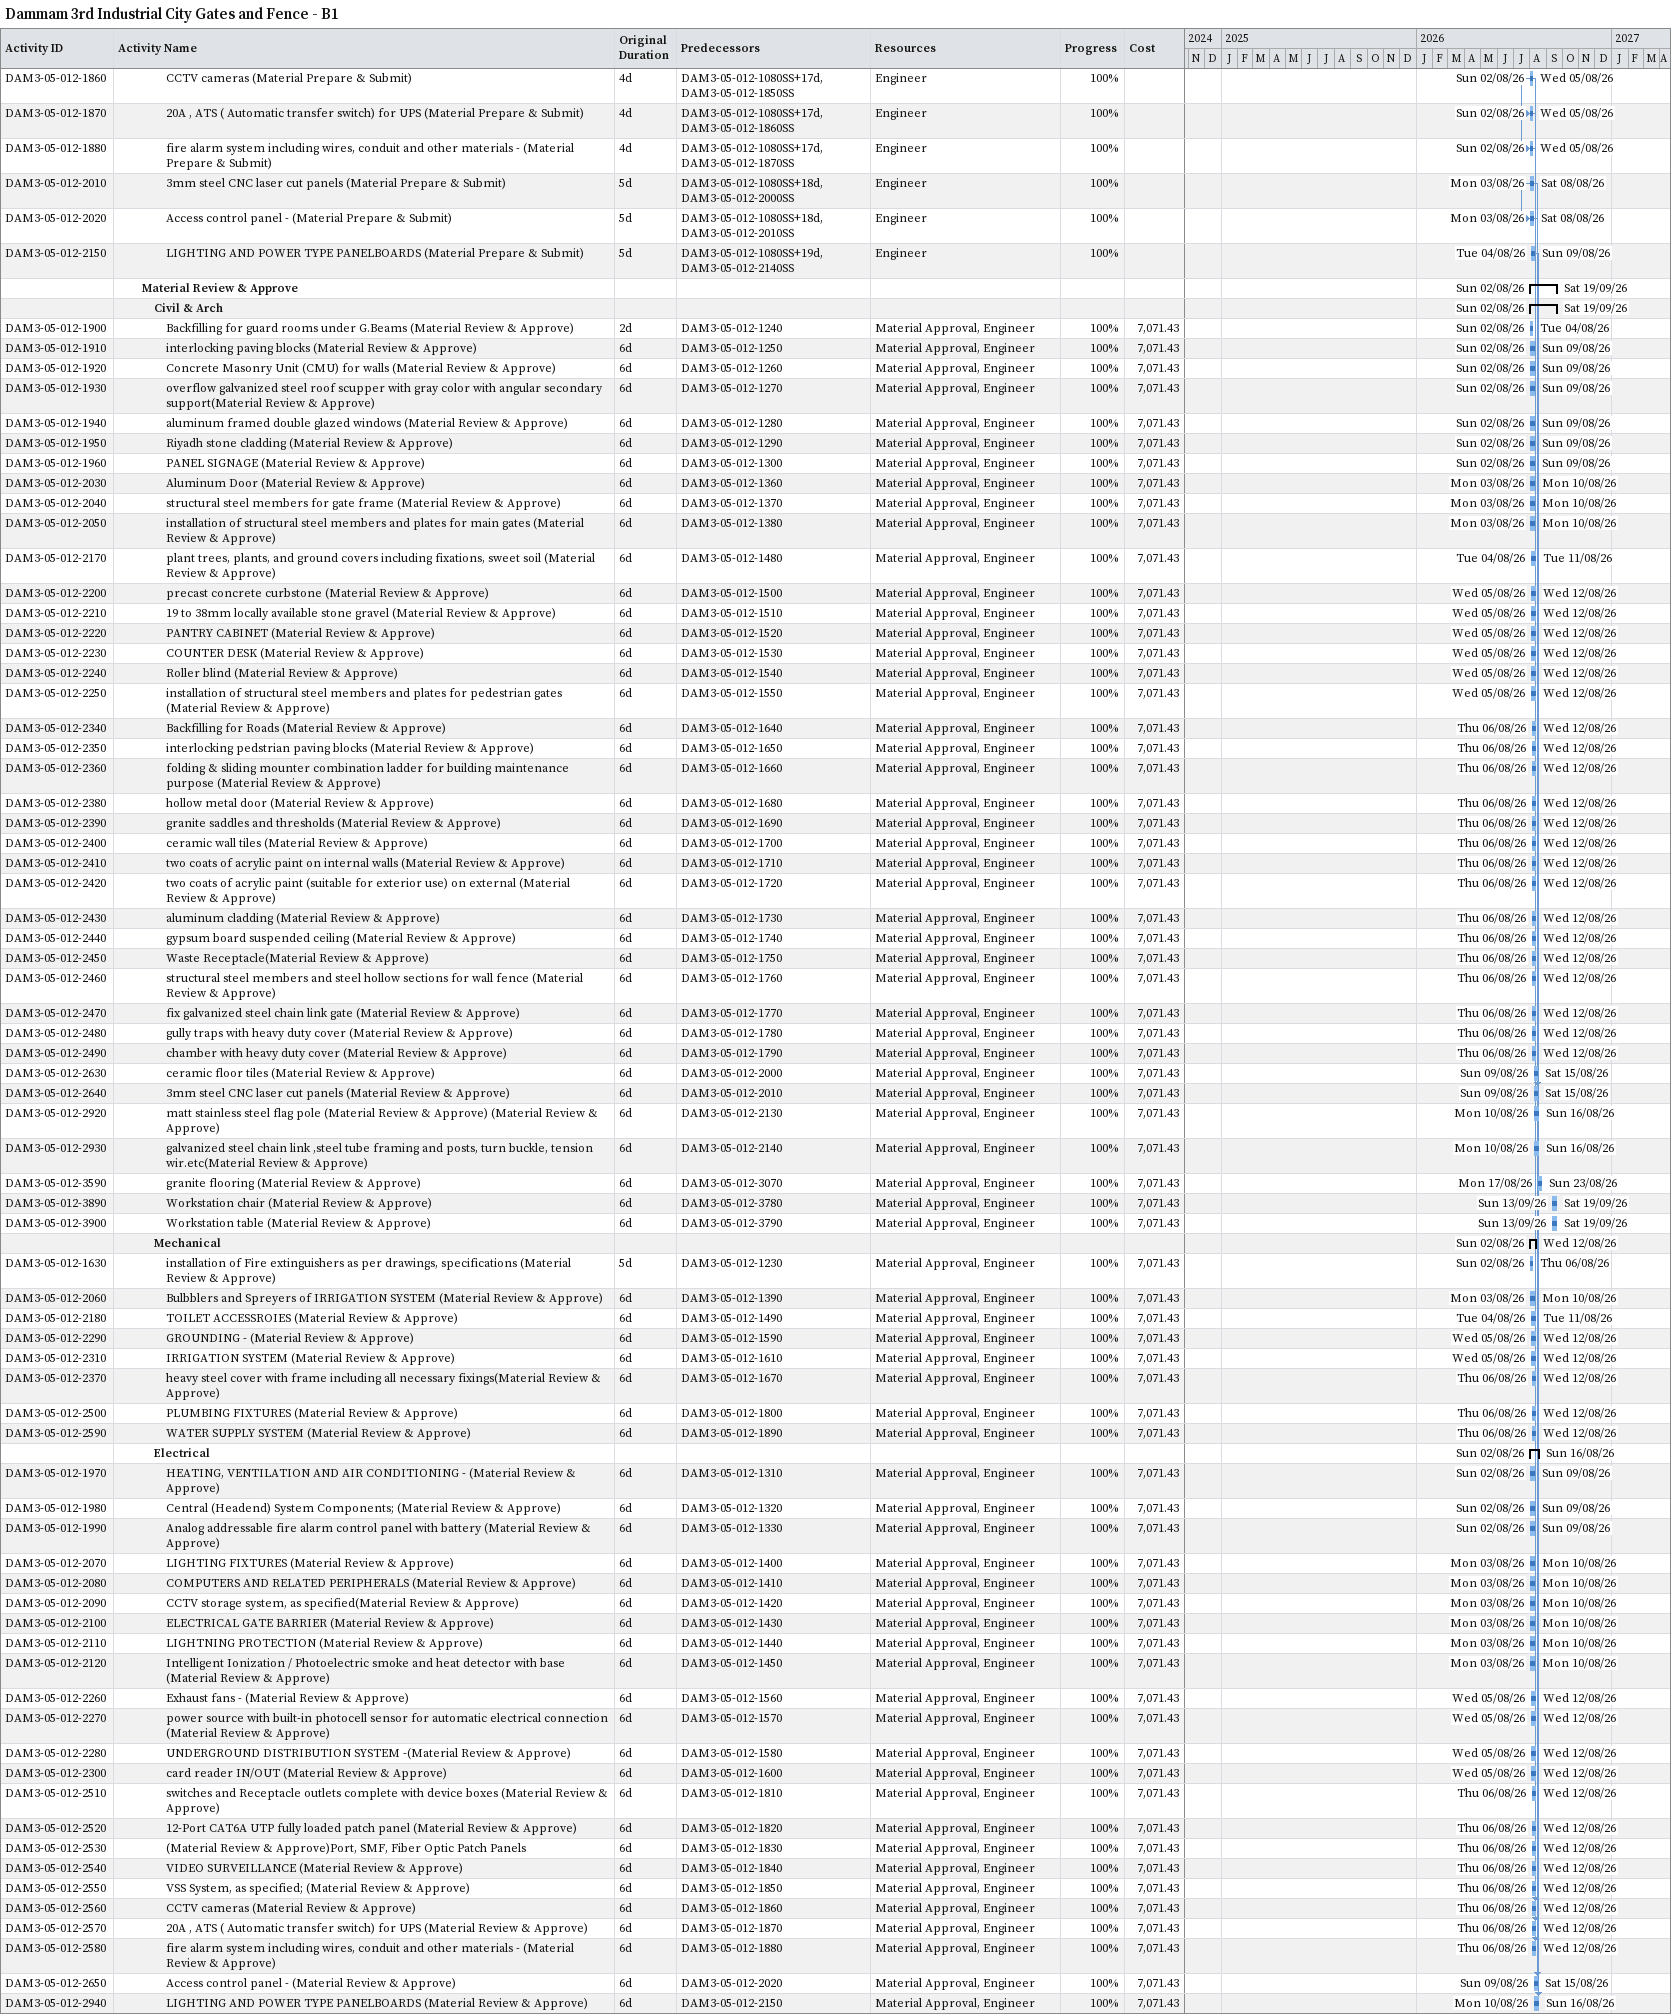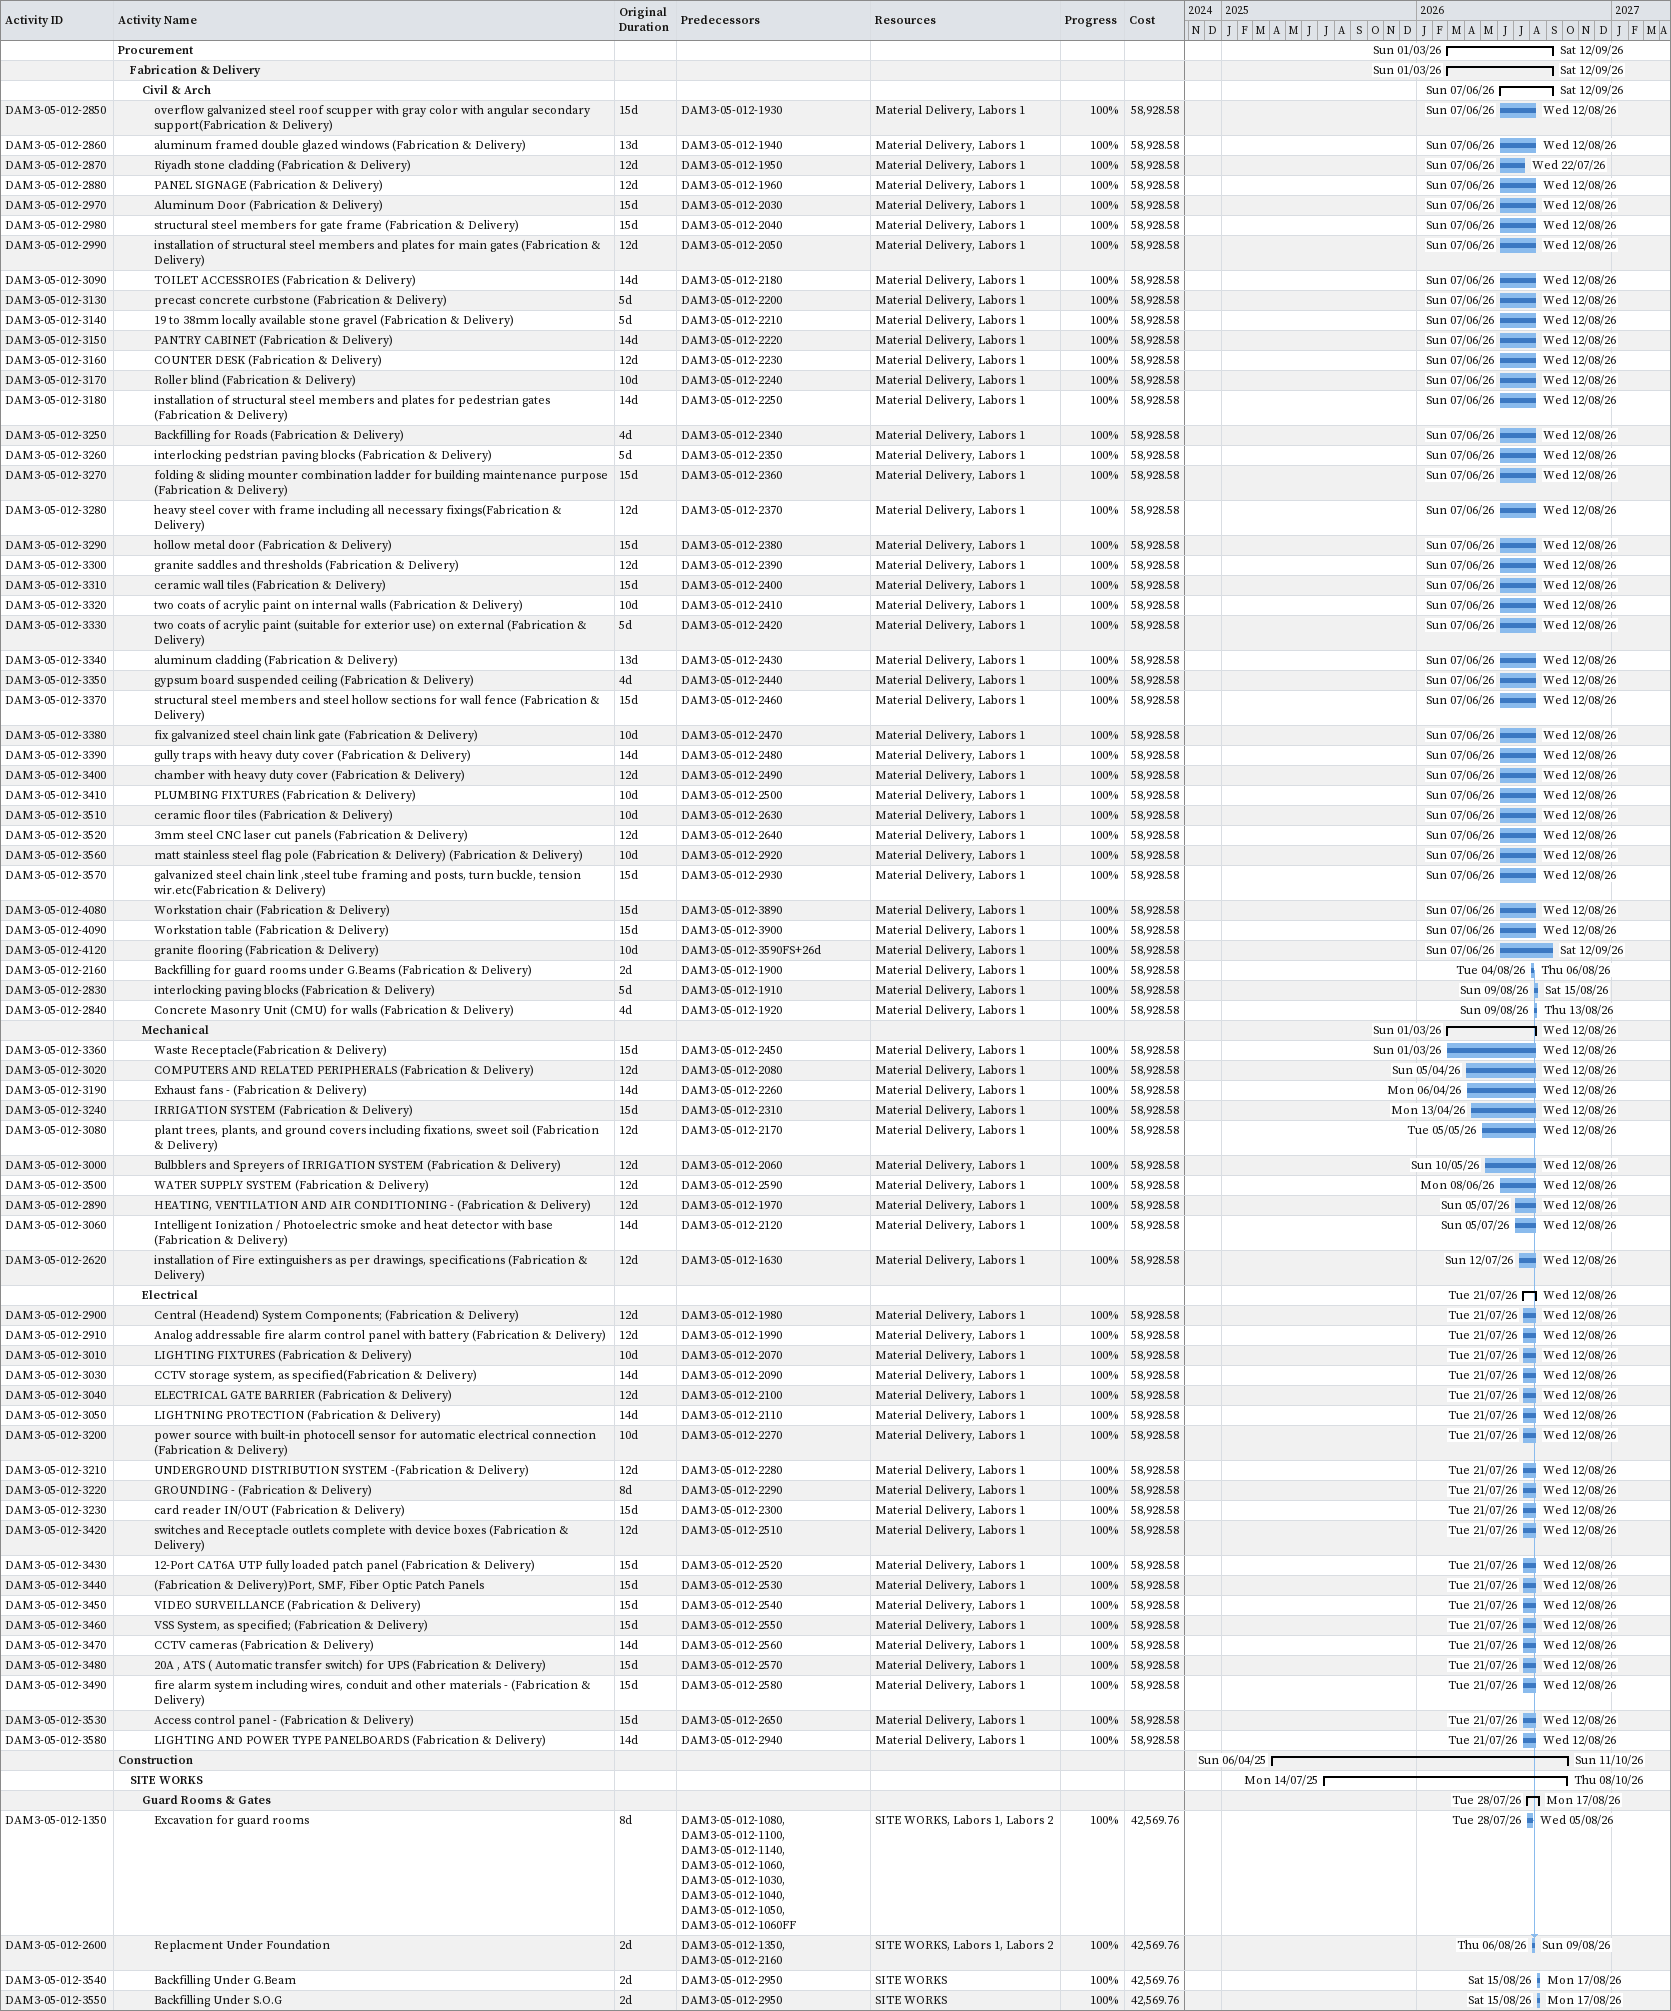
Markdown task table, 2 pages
Dammam 3rd Industrial City Gates and Fence - B1

| ID | Level | Task | Original duration | Start | Finish | Predecessors | Resources | % complete | Cost |
|---|---|---|---|---|---|---|---|---|---|
| DAM3-05-012-1860 | 5 | CCTV cameras (Material Prepare & Submit) | 4d | 2026-08-02 | 2026-08-05 | DAM3-05-012-1080SS+17d, DAM3-05-012-1850SS | Engineer | 100 |  |
| DAM3-05-012-1870 | 5 | 20A , ATS ( Automatic transfer switch) for UPS (Material Prepare & Submit) | 4d | 2026-08-02 | 2026-08-05 | DAM3-05-012-1080SS+17d, DAM3-05-012-1860SS | Engineer | 100 |  |
| DAM3-05-012-1880 | 5 | fire alarm system including wires, conduit and other materials - (Material Prepare & Submit) | 4d | 2026-08-02 | 2026-08-05 | DAM3-05-012-1080SS+17d, DAM3-05-012-1870SS | Engineer | 100 |  |
| DAM3-05-012-2010 | 5 | 3mm steel CNC laser cut panels (Material Prepare & Submit) | 5d | 2026-08-03 | 2026-08-08 | DAM3-05-012-1080SS+18d, DAM3-05-012-2000SS | Engineer | 100 |  |
| DAM3-05-012-2020 | 5 | Access control panel - (Material Prepare & Submit) | 5d | 2026-08-03 | 2026-08-08 | DAM3-05-012-1080SS+18d, DAM3-05-012-2010SS | Engineer | 100 |  |
| DAM3-05-012-2150 | 5 | LIGHTING AND POWER TYPE PANELBOARDS (Material Prepare & Submit) | 5d | 2026-08-04 | 2026-08-09 | DAM3-05-012-1080SS+19d, DAM3-05-012-2140SS | Engineer | 100 |  |
|  | 3 | **Material Review & Approve** |  | 2026-08-02 | 2026-09-19 |  |  |  |  |
|  | 4 | **Civil & Arch** |  | 2026-08-02 | 2026-09-19 |  |  |  |  |
| DAM3-05-012-1900 | 5 | Backfilling for guard rooms under G.Beams (Material Review & Approve) | 2d | 2026-08-02 | 2026-08-04 | DAM3-05-012-1240 | Material Approval, Engineer | 100 | 7071.43 |
| DAM3-05-012-1910 | 5 | interlocking paving blocks (Material Review & Approve) | 6d | 2026-08-02 | 2026-08-09 | DAM3-05-012-1250 | Material Approval, Engineer | 100 | 7071.43 |
| DAM3-05-012-1920 | 5 | Concrete Masonry Unit (CMU) for walls (Material Review & Approve) | 6d | 2026-08-02 | 2026-08-09 | DAM3-05-012-1260 | Material Approval, Engineer | 100 | 7071.43 |
| DAM3-05-012-1930 | 5 | overflow galvanized steel roof scupper with gray color with angular secondary support(Material Review & Approve) | 6d | 2026-08-02 | 2026-08-09 | DAM3-05-012-1270 | Material Approval, Engineer | 100 | 7071.43 |
| DAM3-05-012-1940 | 5 | aluminum framed double glazed windows (Material Review & Approve) | 6d | 2026-08-02 | 2026-08-09 | DAM3-05-012-1280 | Material Approval, Engineer | 100 | 7071.43 |
| DAM3-05-012-1950 | 5 | Riyadh stone cladding (Material Review & Approve) | 6d | 2026-08-02 | 2026-08-09 | DAM3-05-012-1290 | Material Approval, Engineer | 100 | 7071.43 |
| DAM3-05-012-1960 | 5 | PANEL SIGNAGE (Material Review & Approve) | 6d | 2026-08-02 | 2026-08-09 | DAM3-05-012-1300 | Material Approval, Engineer | 100 | 7071.43 |
| DAM3-05-012-2030 | 5 | Aluminum Door (Material Review & Approve) | 6d | 2026-08-03 | 2026-08-10 | DAM3-05-012-1360 | Material Approval, Engineer | 100 | 7071.43 |
| DAM3-05-012-2040 | 5 | structural steel members for gate frame (Material Review & Approve) | 6d | 2026-08-03 | 2026-08-10 | DAM3-05-012-1370 | Material Approval, Engineer | 100 | 7071.43 |
| DAM3-05-012-2050 | 5 | installation of structural steel members and plates for main gates (Material Review & Approve) | 6d | 2026-08-03 | 2026-08-10 | DAM3-05-012-1380 | Material Approval, Engineer | 100 | 7071.43 |
| DAM3-05-012-2170 | 5 | plant trees, plants, and ground covers including fixations, sweet soil (Material Review & Approve) | 6d | 2026-08-04 | 2026-08-11 | DAM3-05-012-1480 | Material Approval, Engineer | 100 | 7071.43 |
| DAM3-05-012-2200 | 5 | precast concrete curbstone (Material Review & Approve) | 6d | 2026-08-05 | 2026-08-12 | DAM3-05-012-1500 | Material Approval, Engineer | 100 | 7071.43 |
| DAM3-05-012-2210 | 5 | 19 to 38mm locally available stone gravel (Material Review & Approve) | 6d | 2026-08-05 | 2026-08-12 | DAM3-05-012-1510 | Material Approval, Engineer | 100 | 7071.43 |
| DAM3-05-012-2220 | 5 | PANTRY CABINET (Material Review & Approve) | 6d | 2026-08-05 | 2026-08-12 | DAM3-05-012-1520 | Material Approval, Engineer | 100 | 7071.43 |
| DAM3-05-012-2230 | 5 | COUNTER DESK (Material Review & Approve) | 6d | 2026-08-05 | 2026-08-12 | DAM3-05-012-1530 | Material Approval, Engineer | 100 | 7071.43 |
| DAM3-05-012-2240 | 5 | Roller blind (Material Review & Approve) | 6d | 2026-08-05 | 2026-08-12 | DAM3-05-012-1540 | Material Approval, Engineer | 100 | 7071.43 |
| DAM3-05-012-2250 | 5 | installation of structural steel members and plates for pedestrian gates (Material Review & Approve) | 6d | 2026-08-05 | 2026-08-12 | DAM3-05-012-1550 | Material Approval, Engineer | 100 | 7071.43 |
| DAM3-05-012-2340 | 5 | Backfilling for Roads (Material Review & Approve) | 6d | 2026-08-06 | 2026-08-12 | DAM3-05-012-1640 | Material Approval, Engineer | 100 | 7071.43 |
| DAM3-05-012-2350 | 5 | interlocking pedstrian paving blocks (Material Review & Approve) | 6d | 2026-08-06 | 2026-08-12 | DAM3-05-012-1650 | Material Approval, Engineer | 100 | 7071.43 |
| DAM3-05-012-2360 | 5 | folding & sliding mounter combination ladder for building maintenance purpose (Material Review & Approve) | 6d | 2026-08-06 | 2026-08-12 | DAM3-05-012-1660 | Material Approval, Engineer | 100 | 7071.43 |
| DAM3-05-012-2380 | 5 | hollow metal door (Material Review & Approve) | 6d | 2026-08-06 | 2026-08-12 | DAM3-05-012-1680 | Material Approval, Engineer | 100 | 7071.43 |
| DAM3-05-012-2390 | 5 | granite saddles and thresholds (Material Review & Approve) | 6d | 2026-08-06 | 2026-08-12 | DAM3-05-012-1690 | Material Approval, Engineer | 100 | 7071.43 |
| DAM3-05-012-2400 | 5 | ceramic wall tiles (Material Review & Approve) | 6d | 2026-08-06 | 2026-08-12 | DAM3-05-012-1700 | Material Approval, Engineer | 100 | 7071.43 |
| DAM3-05-012-2410 | 5 | two coats of acrylic paint on internal walls (Material Review & Approve) | 6d | 2026-08-06 | 2026-08-12 | DAM3-05-012-1710 | Material Approval, Engineer | 100 | 7071.43 |
| DAM3-05-012-2420 | 5 | two coats of acrylic paint (suitable for exterior use) on external (Material Review & Approve) | 6d | 2026-08-06 | 2026-08-12 | DAM3-05-012-1720 | Material Approval, Engineer | 100 | 7071.43 |
| DAM3-05-012-2430 | 5 | aluminum cladding (Material Review & Approve) | 6d | 2026-08-06 | 2026-08-12 | DAM3-05-012-1730 | Material Approval, Engineer | 100 | 7071.43 |
| DAM3-05-012-2440 | 5 | gypsum board suspended ceiling (Material Review & Approve) | 6d | 2026-08-06 | 2026-08-12 | DAM3-05-012-1740 | Material Approval, Engineer | 100 | 7071.43 |
| DAM3-05-012-2450 | 5 | Waste Receptacle(Material Review & Approve) | 6d | 2026-08-06 | 2026-08-12 | DAM3-05-012-1750 | Material Approval, Engineer | 100 | 7071.43 |
| DAM3-05-012-2460 | 5 | structural steel members and steel hollow sections for wall fence (Material Review & Approve) | 6d | 2026-08-06 | 2026-08-12 | DAM3-05-012-1760 | Material Approval, Engineer | 100 | 7071.43 |
| DAM3-05-012-2470 | 5 | fix galvanized steel chain link gate (Material Review & Approve) | 6d | 2026-08-06 | 2026-08-12 | DAM3-05-012-1770 | Material Approval, Engineer | 100 | 7071.43 |
| DAM3-05-012-2480 | 5 | gully traps with heavy duty cover (Material Review & Approve) | 6d | 2026-08-06 | 2026-08-12 | DAM3-05-012-1780 | Material Approval, Engineer | 100 | 7071.43 |
| DAM3-05-012-2490 | 5 | chamber with heavy duty cover (Material Review & Approve) | 6d | 2026-08-06 | 2026-08-12 | DAM3-05-012-1790 | Material Approval, Engineer | 100 | 7071.43 |
| DAM3-05-012-2630 | 5 | ceramic floor tiles (Material Review & Approve) | 6d | 2026-08-09 | 2026-08-15 | DAM3-05-012-2000 | Material Approval, Engineer | 100 | 7071.43 |
| DAM3-05-012-2640 | 5 | 3mm steel CNC laser cut panels (Material Review & Approve) | 6d | 2026-08-09 | 2026-08-15 | DAM3-05-012-2010 | Material Approval, Engineer | 100 | 7071.43 |
| DAM3-05-012-2920 | 5 | matt stainless steel flag pole (Material Review & Approve) (Material Review & Approve) | 6d | 2026-08-10 | 2026-08-16 | DAM3-05-012-2130 | Material Approval, Engineer | 100 | 7071.43 |
| DAM3-05-012-2930 | 5 | galvanized steel chain link ,steel tube framing and posts, turn buckle, tension wir.etc(Material Review & Approve) | 6d | 2026-08-10 | 2026-08-16 | DAM3-05-012-2140 | Material Approval, Engineer | 100 | 7071.43 |
| DAM3-05-012-3590 | 5 | granite flooring (Material Review & Approve) | 6d | 2026-08-17 | 2026-08-23 | DAM3-05-012-3070 | Material Approval, Engineer | 100 | 7071.43 |
| DAM3-05-012-3890 | 5 | Workstation chair (Material Review & Approve) | 6d | 2026-09-13 | 2026-09-19 | DAM3-05-012-3780 | Material Approval, Engineer | 100 | 7071.43 |
| DAM3-05-012-3900 | 5 | Workstation table (Material Review & Approve) | 6d | 2026-09-13 | 2026-09-19 | DAM3-05-012-3790 | Material Approval, Engineer | 100 | 7071.43 |
|  | 4 | **Mechanical** |  | 2026-08-02 | 2026-08-12 |  |  |  |  |
| DAM3-05-012-1630 | 5 | installation of Fire extinguishers as per drawings, specifications (Material Review & Approve) | 5d | 2026-08-02 | 2026-08-06 | DAM3-05-012-1230 | Material Approval, Engineer | 100 | 7071.43 |
| DAM3-05-012-2060 | 5 | Bulbblers and Spreyers of IRRIGATION SYSTEM (Material Review & Approve) | 6d | 2026-08-03 | 2026-08-10 | DAM3-05-012-1390 | Material Approval, Engineer | 100 | 7071.43 |
| DAM3-05-012-2180 | 5 | TOILET ACCESSROIES (Material Review & Approve) | 6d | 2026-08-04 | 2026-08-11 | DAM3-05-012-1490 | Material Approval, Engineer | 100 | 7071.43 |
| DAM3-05-012-2290 | 5 | GROUNDING - (Material Review & Approve) | 6d | 2026-08-05 | 2026-08-12 | DAM3-05-012-1590 | Material Approval, Engineer | 100 | 7071.43 |
| DAM3-05-012-2310 | 5 | IRRIGATION SYSTEM (Material Review & Approve) | 6d | 2026-08-05 | 2026-08-12 | DAM3-05-012-1610 | Material Approval, Engineer | 100 | 7071.43 |
| DAM3-05-012-2370 | 5 | heavy steel cover with frame including all necessary fixings(Material Review & Approve) | 6d | 2026-08-06 | 2026-08-12 | DAM3-05-012-1670 | Material Approval, Engineer | 100 | 7071.43 |
| DAM3-05-012-2500 | 5 | PLUMBING FIXTURES (Material Review & Approve) | 6d | 2026-08-06 | 2026-08-12 | DAM3-05-012-1800 | Material Approval, Engineer | 100 | 7071.43 |
| DAM3-05-012-2590 | 5 | WATER SUPPLY SYSTEM (Material Review & Approve) | 6d | 2026-08-06 | 2026-08-12 | DAM3-05-012-1890 | Material Approval, Engineer | 100 | 7071.43 |
|  | 4 | **Electrical** |  | 2026-08-02 | 2026-08-16 |  |  |  |  |
| DAM3-05-012-1970 | 5 | HEATING, VENTILATION AND AIR CONDITIONING - (Material Review & Approve) | 6d | 2026-08-02 | 2026-08-09 | DAM3-05-012-1310 | Material Approval, Engineer | 100 | 7071.43 |
| DAM3-05-012-1980 | 5 | Central (Headend) System Components; (Material Review & Approve) | 6d | 2026-08-02 | 2026-08-09 | DAM3-05-012-1320 | Material Approval, Engineer | 100 | 7071.43 |
| DAM3-05-012-1990 | 5 | Analog addressable fire alarm control panel with battery (Material Review & Approve) | 6d | 2026-08-02 | 2026-08-09 | DAM3-05-012-1330 | Material Approval, Engineer | 100 | 7071.43 |
| DAM3-05-012-2070 | 5 | LIGHTING FIXTURES (Material Review & Approve) | 6d | 2026-08-03 | 2026-08-10 | DAM3-05-012-1400 | Material Approval, Engineer | 100 | 7071.43 |
| DAM3-05-012-2080 | 5 | COMPUTERS AND RELATED PERIPHERALS (Material Review & Approve) | 6d | 2026-08-03 | 2026-08-10 | DAM3-05-012-1410 | Material Approval, Engineer | 100 | 7071.43 |
| DAM3-05-012-2090 | 5 | CCTV storage system, as specified(Material Review & Approve) | 6d | 2026-08-03 | 2026-08-10 | DAM3-05-012-1420 | Material Approval, Engineer | 100 | 7071.43 |
| DAM3-05-012-2100 | 5 | ELECTRICAL GATE BARRIER (Material Review & Approve) | 6d | 2026-08-03 | 2026-08-10 | DAM3-05-012-1430 | Material Approval, Engineer | 100 | 7071.43 |
| DAM3-05-012-2110 | 5 | LIGHTNING PROTECTION (Material Review & Approve) | 6d | 2026-08-03 | 2026-08-10 | DAM3-05-012-1440 | Material Approval, Engineer | 100 | 7071.43 |
| DAM3-05-012-2120 | 5 | Intelligent Ionization / Photoelectric smoke and heat detector with base (Material Review & Approve) | 6d | 2026-08-03 | 2026-08-10 | DAM3-05-012-1450 | Material Approval, Engineer | 100 | 7071.43 |
| DAM3-05-012-2260 | 5 | Exhaust fans - (Material Review & Approve) | 6d | 2026-08-05 | 2026-08-12 | DAM3-05-012-1560 | Material Approval, Engineer | 100 | 7071.43 |
| DAM3-05-012-2270 | 5 | power source with built-in photocell sensor for automatic electrical connection (Material Review & Approve) | 6d | 2026-08-05 | 2026-08-12 | DAM3-05-012-1570 | Material Approval, Engineer | 100 | 7071.43 |
| DAM3-05-012-2280 | 5 | UNDERGROUND DISTRIBUTION SYSTEM -(Material Review & Approve) | 6d | 2026-08-05 | 2026-08-12 | DAM3-05-012-1580 | Material Approval, Engineer | 100 | 7071.43 |
| DAM3-05-012-2300 | 5 | card reader IN/OUT (Material Review & Approve) | 6d | 2026-08-05 | 2026-08-12 | DAM3-05-012-1600 | Material Approval, Engineer | 100 | 7071.43 |
| DAM3-05-012-2510 | 5 | switches and Receptacle outlets complete with device boxes (Material Review & Approve) | 6d | 2026-08-06 | 2026-08-12 | DAM3-05-012-1810 | Material Approval, Engineer | 100 | 7071.43 |
| DAM3-05-012-2520 | 5 | 12-Port CAT6A UTP fully loaded patch panel (Material Review & Approve) | 6d | 2026-08-06 | 2026-08-12 | DAM3-05-012-1820 | Material Approval, Engineer | 100 | 7071.43 |
| DAM3-05-012-2530 | 5 | (Material Review & Approve)Port, SMF, Fiber Optic Patch Panels | 6d | 2026-08-06 | 2026-08-12 | DAM3-05-012-1830 | Material Approval, Engineer | 100 | 7071.43 |
| DAM3-05-012-2540 | 5 | VIDEO SURVEILLANCE (Material Review & Approve) | 6d | 2026-08-06 | 2026-08-12 | DAM3-05-012-1840 | Material Approval, Engineer | 100 | 7071.43 |
| DAM3-05-012-2550 | 5 | VSS System, as specified; (Material Review & Approve) | 6d | 2026-08-06 | 2026-08-12 | DAM3-05-012-1850 | Material Approval, Engineer | 100 | 7071.43 |
| DAM3-05-012-2560 | 5 | CCTV cameras (Material Review & Approve) | 6d | 2026-08-06 | 2026-08-12 | DAM3-05-012-1860 | Material Approval, Engineer | 100 | 7071.43 |
| DAM3-05-012-2570 | 5 | 20A , ATS ( Automatic transfer switch) for UPS (Material Review & Approve) | 6d | 2026-08-06 | 2026-08-12 | DAM3-05-012-1870 | Material Approval, Engineer | 100 | 7071.43 |
| DAM3-05-012-2580 | 5 | fire alarm system including wires, conduit and other materials - (Material Review & Approve) | 6d | 2026-08-06 | 2026-08-12 | DAM3-05-012-1880 | Material Approval, Engineer | 100 | 7071.43 |
| DAM3-05-012-2650 | 5 | Access control panel - (Material Review & Approve) | 6d | 2026-08-09 | 2026-08-15 | DAM3-05-012-2020 | Material Approval, Engineer | 100 | 7071.43 |
| DAM3-05-012-2940 | 5 | LIGHTING AND POWER TYPE PANELBOARDS (Material Review & Approve) | 6d | 2026-08-10 | 2026-08-16 | DAM3-05-012-2150 | Material Approval, Engineer | 100 | 7071.43 |
|  | 1 | **Procurement** |  | 2026-03-01 | 2026-09-12 |  |  |  |  |
|  | 2 | **Fabrication & Delivery** |  | 2026-03-01 | 2026-09-12 |  |  |  |  |
|  | 3 | **Civil & Arch** |  | 2026-06-07 | 2026-09-12 |  |  |  |  |
| DAM3-05-012-2850 | 4 | overflow galvanized steel roof scupper with gray color with angular secondary support(Fabrication & Delivery) | 15d | 2026-06-07 | 2026-08-12 | DAM3-05-012-1930 | Material Delivery, Labors 1 | 100 | 58928.58 |
| DAM3-05-012-2860 | 4 | aluminum framed double glazed windows (Fabrication & Delivery) | 13d | 2026-06-07 | 2026-08-12 | DAM3-05-012-1940 | Material Delivery, Labors 1 | 100 | 58928.58 |
| DAM3-05-012-2870 | 4 | Riyadh stone cladding (Fabrication & Delivery) | 12d | 2026-06-07 | 2026-07-22 | DAM3-05-012-1950 | Material Delivery, Labors 1 | 100 | 58928.58 |
| DAM3-05-012-2880 | 4 | PANEL SIGNAGE (Fabrication & Delivery) | 12d | 2026-06-07 | 2026-08-12 | DAM3-05-012-1960 | Material Delivery, Labors 1 | 100 | 58928.58 |
| DAM3-05-012-2970 | 4 | Aluminum Door (Fabrication & Delivery) | 15d | 2026-06-07 | 2026-08-12 | DAM3-05-012-2030 | Material Delivery, Labors 1 | 100 | 58928.58 |
| DAM3-05-012-2980 | 4 | structural steel members for gate frame (Fabrication & Delivery) | 15d | 2026-06-07 | 2026-08-12 | DAM3-05-012-2040 | Material Delivery, Labors 1 | 100 | 58928.58 |
| DAM3-05-012-2990 | 4 | installation of structural steel members and plates for main gates (Fabrication & Delivery) | 12d | 2026-06-07 | 2026-08-12 | DAM3-05-012-2050 | Material Delivery, Labors 1 | 100 | 58928.58 |
| DAM3-05-012-3090 | 4 | TOILET ACCESSROIES (Fabrication & Delivery) | 14d | 2026-06-07 | 2026-08-12 | DAM3-05-012-2180 | Material Delivery, Labors 1 | 100 | 58928.58 |
| DAM3-05-012-3130 | 4 | precast concrete curbstone (Fabrication & Delivery) | 5d | 2026-06-07 | 2026-08-12 | DAM3-05-012-2200 | Material Delivery, Labors 1 | 100 | 58928.58 |
| DAM3-05-012-3140 | 4 | 19 to 38mm locally available stone gravel (Fabrication & Delivery) | 5d | 2026-06-07 | 2026-08-12 | DAM3-05-012-2210 | Material Delivery, Labors 1 | 100 | 58928.58 |
| DAM3-05-012-3150 | 4 | PANTRY CABINET (Fabrication & Delivery) | 14d | 2026-06-07 | 2026-08-12 | DAM3-05-012-2220 | Material Delivery, Labors 1 | 100 | 58928.58 |
| DAM3-05-012-3160 | 4 | COUNTER DESK (Fabrication & Delivery) | 12d | 2026-06-07 | 2026-08-12 | DAM3-05-012-2230 | Material Delivery, Labors 1 | 100 | 58928.58 |
| DAM3-05-012-3170 | 4 | Roller blind (Fabrication & Delivery) | 10d | 2026-06-07 | 2026-08-12 | DAM3-05-012-2240 | Material Delivery, Labors 1 | 100 | 58928.58 |
| DAM3-05-012-3180 | 4 | installation of structural steel members and plates for pedestrian gates (Fabrication & Delivery) | 14d | 2026-06-07 | 2026-08-12 | DAM3-05-012-2250 | Material Delivery, Labors 1 | 100 | 58928.58 |
| DAM3-05-012-3250 | 4 | Backfilling for Roads (Fabrication & Delivery) | 4d | 2026-06-07 | 2026-08-12 | DAM3-05-012-2340 | Material Delivery, Labors 1 | 100 | 58928.58 |
| DAM3-05-012-3260 | 4 | interlocking pedstrian paving blocks (Fabrication & Delivery) | 5d | 2026-06-07 | 2026-08-12 | DAM3-05-012-2350 | Material Delivery, Labors 1 | 100 | 58928.58 |
| DAM3-05-012-3270 | 4 | folding & sliding mounter combination ladder for building maintenance purpose (Fabrication & Delivery) | 15d | 2026-06-07 | 2026-08-12 | DAM3-05-012-2360 | Material Delivery, Labors 1 | 100 | 58928.58 |
| DAM3-05-012-3280 | 4 | heavy steel cover with frame including all necessary fixings(Fabrication & Delivery) | 12d | 2026-06-07 | 2026-08-12 | DAM3-05-012-2370 | Material Delivery, Labors 1 | 100 | 58928.58 |
| DAM3-05-012-3290 | 4 | hollow metal door (Fabrication & Delivery) | 15d | 2026-06-07 | 2026-08-12 | DAM3-05-012-2380 | Material Delivery, Labors 1 | 100 | 58928.58 |
| DAM3-05-012-3300 | 4 | granite saddles and thresholds (Fabrication & Delivery) | 12d | 2026-06-07 | 2026-08-12 | DAM3-05-012-2390 | Material Delivery, Labors 1 | 100 | 58928.58 |
| DAM3-05-012-3310 | 4 | ceramic wall tiles (Fabrication & Delivery) | 15d | 2026-06-07 | 2026-08-12 | DAM3-05-012-2400 | Material Delivery, Labors 1 | 100 | 58928.58 |
| DAM3-05-012-3320 | 4 | two coats of acrylic paint on internal walls (Fabrication & Delivery) | 10d | 2026-06-07 | 2026-08-12 | DAM3-05-012-2410 | Material Delivery, Labors 1 | 100 | 58928.58 |
| DAM3-05-012-3330 | 4 | two coats of acrylic paint (suitable for exterior use) on external (Fabrication & Delivery) | 5d | 2026-06-07 | 2026-08-12 | DAM3-05-012-2420 | Material Delivery, Labors 1 | 100 | 58928.58 |
| DAM3-05-012-3340 | 4 | aluminum cladding (Fabrication & Delivery) | 13d | 2026-06-07 | 2026-08-12 | DAM3-05-012-2430 | Material Delivery, Labors 1 | 100 | 58928.58 |
| DAM3-05-012-3350 | 4 | gypsum board suspended ceiling (Fabrication & Delivery) | 4d | 2026-06-07 | 2026-08-12 | DAM3-05-012-2440 | Material Delivery, Labors 1 | 100 | 58928.58 |
| DAM3-05-012-3370 | 4 | structural steel members and steel hollow sections for wall fence (Fabrication & Delivery) | 15d | 2026-06-07 | 2026-08-12 | DAM3-05-012-2460 | Material Delivery, Labors 1 | 100 | 58928.58 |
| DAM3-05-012-3380 | 4 | fix galvanized steel chain link gate (Fabrication & Delivery) | 10d | 2026-06-07 | 2026-08-12 | DAM3-05-012-2470 | Material Delivery, Labors 1 | 100 | 58928.58 |
| DAM3-05-012-3390 | 4 | gully traps with heavy duty cover (Fabrication & Delivery) | 14d | 2026-06-07 | 2026-08-12 | DAM3-05-012-2480 | Material Delivery, Labors 1 | 100 | 58928.58 |
| DAM3-05-012-3400 | 4 | chamber with heavy duty cover (Fabrication & Delivery) | 12d | 2026-06-07 | 2026-08-12 | DAM3-05-012-2490 | Material Delivery, Labors 1 | 100 | 58928.58 |
| DAM3-05-012-3410 | 4 | PLUMBING FIXTURES (Fabrication & Delivery) | 10d | 2026-06-07 | 2026-08-12 | DAM3-05-012-2500 | Material Delivery, Labors 1 | 100 | 58928.58 |
| DAM3-05-012-3510 | 4 | ceramic floor tiles (Fabrication & Delivery) | 10d | 2026-06-07 | 2026-08-12 | DAM3-05-012-2630 | Material Delivery, Labors 1 | 100 | 58928.58 |
| DAM3-05-012-3520 | 4 | 3mm steel CNC laser cut panels (Fabrication & Delivery) | 12d | 2026-06-07 | 2026-08-12 | DAM3-05-012-2640 | Material Delivery, Labors 1 | 100 | 58928.58 |
| DAM3-05-012-3560 | 4 | matt stainless steel flag pole (Fabrication & Delivery) (Fabrication & Delivery) | 10d | 2026-06-07 | 2026-08-12 | DAM3-05-012-2920 | Material Delivery, Labors 1 | 100 | 58928.58 |
| DAM3-05-012-3570 | 4 | galvanized steel chain link ,steel tube framing and posts, turn buckle, tension wir.etc(Fabrication & Delivery) | 15d | 2026-06-07 | 2026-08-12 | DAM3-05-012-2930 | Material Delivery, Labors 1 | 100 | 58928.58 |
| DAM3-05-012-4080 | 4 | Workstation chair (Fabrication & Delivery) | 15d | 2026-06-07 | 2026-08-12 | DAM3-05-012-3890 | Material Delivery, Labors 1 | 100 | 58928.58 |
| DAM3-05-012-4090 | 4 | Workstation table (Fabrication & Delivery) | 15d | 2026-06-07 | 2026-08-12 | DAM3-05-012-3900 | Material Delivery, Labors 1 | 100 | 58928.58 |
| DAM3-05-012-4120 | 4 | granite flooring (Fabrication & Delivery) | 10d | 2026-06-07 | 2026-09-12 | DAM3-05-012-3590FS+26d | Material Delivery, Labors 1 | 100 | 58928.58 |
| DAM3-05-012-2160 | 4 | Backfilling for guard rooms under G.Beams (Fabrication & Delivery) | 2d | 2026-08-04 | 2026-08-06 | DAM3-05-012-1900 | Material Delivery, Labors 1 | 100 | 58928.58 |
| DAM3-05-012-2830 | 4 | interlocking paving blocks (Fabrication & Delivery) | 5d | 2026-08-09 | 2026-08-15 | DAM3-05-012-1910 | Material Delivery, Labors 1 | 100 | 58928.58 |
| DAM3-05-012-2840 | 4 | Concrete Masonry Unit (CMU) for walls (Fabrication & Delivery) | 4d | 2026-08-09 | 2026-08-13 | DAM3-05-012-1920 | Material Delivery, Labors 1 | 100 | 58928.58 |
|  | 3 | **Mechanical** |  | 2026-03-01 | 2026-08-12 |  |  |  |  |
| DAM3-05-012-3360 | 4 | Waste Receptacle(Fabrication & Delivery) | 15d | 2026-03-01 | 2026-08-12 | DAM3-05-012-2450 | Material Delivery, Labors 1 | 100 | 58928.58 |
| DAM3-05-012-3020 | 4 | COMPUTERS AND RELATED PERIPHERALS (Fabrication & Delivery) | 12d | 2026-04-05 | 2026-08-12 | DAM3-05-012-2080 | Material Delivery, Labors 1 | 100 | 58928.58 |
| DAM3-05-012-3190 | 4 | Exhaust fans - (Fabrication & Delivery) | 14d | 2026-04-06 | 2026-08-12 | DAM3-05-012-2260 | Material Delivery, Labors 1 | 100 | 58928.58 |
| DAM3-05-012-3240 | 4 | IRRIGATION SYSTEM (Fabrication & Delivery) | 15d | 2026-04-13 | 2026-08-12 | DAM3-05-012-2310 | Material Delivery, Labors 1 | 100 | 58928.58 |
| DAM3-05-012-3080 | 4 | plant trees, plants, and ground covers including fixations, sweet soil (Fabrication & Delivery) | 12d | 2026-05-05 | 2026-08-12 | DAM3-05-012-2170 | Material Delivery, Labors 1 | 100 | 58928.58 |
| DAM3-05-012-3000 | 4 | Bulbblers and Spreyers of IRRIGATION SYSTEM (Fabrication & Delivery) | 12d | 2026-05-10 | 2026-08-12 | DAM3-05-012-2060 | Material Delivery, Labors 1 | 100 | 58928.58 |
| DAM3-05-012-3500 | 4 | WATER SUPPLY SYSTEM (Fabrication & Delivery) | 12d | 2026-06-08 | 2026-08-12 | DAM3-05-012-2590 | Material Delivery, Labors 1 | 100 | 58928.58 |
| DAM3-05-012-2890 | 4 | HEATING, VENTILATION AND AIR CONDITIONING - (Fabrication & Delivery) | 12d | 2026-07-05 | 2026-08-12 | DAM3-05-012-1970 | Material Delivery, Labors 1 | 100 | 58928.58 |
| DAM3-05-012-3060 | 4 | Intelligent Ionization / Photoelectric smoke and heat detector with base (Fabrication & Delivery) | 14d | 2026-07-05 | 2026-08-12 | DAM3-05-012-2120 | Material Delivery, Labors 1 | 100 | 58928.58 |
| DAM3-05-012-2620 | 4 | installation of Fire extinguishers as per drawings, specifications (Fabrication & Delivery) | 12d | 2026-07-12 | 2026-08-12 | DAM3-05-012-1630 | Material Delivery, Labors 1 | 100 | 58928.58 |
|  | 3 | **Electrical** |  | 2026-07-21 | 2026-08-12 |  |  |  |  |
| DAM3-05-012-2900 | 4 | Central (Headend) System Components; (Fabrication & Delivery) | 12d | 2026-07-21 | 2026-08-12 | DAM3-05-012-1980 | Material Delivery, Labors 1 | 100 | 58928.58 |
| DAM3-05-012-2910 | 4 | Analog addressable fire alarm control panel with battery (Fabrication & Delivery) | 12d | 2026-07-21 | 2026-08-12 | DAM3-05-012-1990 | Material Delivery, Labors 1 | 100 | 58928.58 |
| DAM3-05-012-3010 | 4 | LIGHTING FIXTURES (Fabrication & Delivery) | 10d | 2026-07-21 | 2026-08-12 | DAM3-05-012-2070 | Material Delivery, Labors 1 | 100 | 58928.58 |
| DAM3-05-012-3030 | 4 | CCTV storage system, as specified(Fabrication & Delivery) | 14d | 2026-07-21 | 2026-08-12 | DAM3-05-012-2090 | Material Delivery, Labors 1 | 100 | 58928.58 |
| DAM3-05-012-3040 | 4 | ELECTRICAL GATE BARRIER (Fabrication & Delivery) | 12d | 2026-07-21 | 2026-08-12 | DAM3-05-012-2100 | Material Delivery, Labors 1 | 100 | 58928.58 |
| DAM3-05-012-3050 | 4 | LIGHTNING PROTECTION (Fabrication & Delivery) | 14d | 2026-07-21 | 2026-08-12 | DAM3-05-012-2110 | Material Delivery, Labors 1 | 100 | 58928.58 |
| DAM3-05-012-3200 | 4 | power source with built-in photocell sensor for automatic electrical connection (Fabrication & Delivery) | 10d | 2026-07-21 | 2026-08-12 | DAM3-05-012-2270 | Material Delivery, Labors 1 | 100 | 58928.58 |
| DAM3-05-012-3210 | 4 | UNDERGROUND DISTRIBUTION SYSTEM -(Fabrication & Delivery) | 12d | 2026-07-21 | 2026-08-12 | DAM3-05-012-2280 | Material Delivery, Labors 1 | 100 | 58928.58 |
| DAM3-05-012-3220 | 4 | GROUNDING - (Fabrication & Delivery) | 8d | 2026-07-21 | 2026-08-12 | DAM3-05-012-2290 | Material Delivery, Labors 1 | 100 | 58928.58 |
| DAM3-05-012-3230 | 4 | card reader IN/OUT (Fabrication & Delivery) | 15d | 2026-07-21 | 2026-08-12 | DAM3-05-012-2300 | Material Delivery, Labors 1 | 100 | 58928.58 |
| DAM3-05-012-3420 | 4 | switches and Receptacle outlets complete with device boxes (Fabrication & Delivery) | 12d | 2026-07-21 | 2026-08-12 | DAM3-05-012-2510 | Material Delivery, Labors 1 | 100 | 58928.58 |
| DAM3-05-012-3430 | 4 | 12-Port CAT6A UTP fully loaded patch panel (Fabrication & Delivery) | 15d | 2026-07-21 | 2026-08-12 | DAM3-05-012-2520 | Material Delivery, Labors 1 | 100 | 58928.58 |
| DAM3-05-012-3440 | 4 | (Fabrication & Delivery)Port, SMF, Fiber Optic Patch Panels | 15d | 2026-07-21 | 2026-08-12 | DAM3-05-012-2530 | Material Delivery, Labors 1 | 100 | 58928.58 |
| DAM3-05-012-3450 | 4 | VIDEO SURVEILLANCE (Fabrication & Delivery) | 15d | 2026-07-21 | 2026-08-12 | DAM3-05-012-2540 | Material Delivery, Labors 1 | 100 | 58928.58 |
| DAM3-05-012-3460 | 4 | VSS System, as specified; (Fabrication & Delivery) | 15d | 2026-07-21 | 2026-08-12 | DAM3-05-012-2550 | Material Delivery, Labors 1 | 100 | 58928.58 |
| DAM3-05-012-3470 | 4 | CCTV cameras (Fabrication & Delivery) | 14d | 2026-07-21 | 2026-08-12 | DAM3-05-012-2560 | Material Delivery, Labors 1 | 100 | 58928.58 |
| DAM3-05-012-3480 | 4 | 20A , ATS ( Automatic transfer switch) for UPS (Fabrication & Delivery) | 15d | 2026-07-21 | 2026-08-12 | DAM3-05-012-2570 | Material Delivery, Labors 1 | 100 | 58928.58 |
| DAM3-05-012-3490 | 4 | fire alarm system including wires, conduit and other materials - (Fabrication & Delivery) | 15d | 2026-07-21 | 2026-08-12 | DAM3-05-012-2580 | Material Delivery, Labors 1 | 100 | 58928.58 |
| DAM3-05-012-3530 | 4 | Access control panel - (Fabrication & Delivery) | 15d | 2026-07-21 | 2026-08-12 | DAM3-05-012-2650 | Material Delivery, Labors 1 | 100 | 58928.58 |
| DAM3-05-012-3580 | 4 | LIGHTING AND POWER TYPE PANELBOARDS (Fabrication & Delivery) | 14d | 2026-07-21 | 2026-08-12 | DAM3-05-012-2940 | Material Delivery, Labors 1 | 100 | 58928.58 |
|  | 1 | **Construction** |  | 2025-04-06 | 2026-10-11 |  |  |  |  |
|  | 2 | **SITE WORKS** |  | 2025-07-14 | 2026-10-08 |  |  |  |  |
|  | 3 | **Guard Rooms & Gates** |  | 2026-07-28 | 2026-08-17 |  |  |  |  |
| DAM3-05-012-1350 | 4 | Excavation for guard rooms | 8d | 2026-07-28 | 2026-08-05 | DAM3-05-012-1080, DAM3-05-012-1100, DAM3-05-012-1140, DAM3-05-012-1060, DAM3-05-012-1030, DAM3-05-012-1040, DAM3-05-012-1050, DAM3-05-012-1060FF | SITE WORKS, Labors 1, Labors 2 | 100 | 42569.76 |
| DAM3-05-012-2600 | 4 | Replacment Under Foundation | 2d | 2026-08-06 | 2026-08-09 | DAM3-05-012-1350, DAM3-05-012-2160 | SITE WORKS, Labors 1, Labors 2 | 100 | 42569.76 |
| DAM3-05-012-3540 | 4 | Backfilling Under G.Beam | 2d | 2026-08-15 | 2026-08-17 | DAM3-05-012-2950 | SITE WORKS | 100 | 42569.76 |
| DAM3-05-012-3550 | 4 | Backfilling Under S.O.G | 2d | 2026-08-15 | 2026-08-17 | DAM3-05-012-2950 | SITE WORKS | 100 | 42569.76 |
